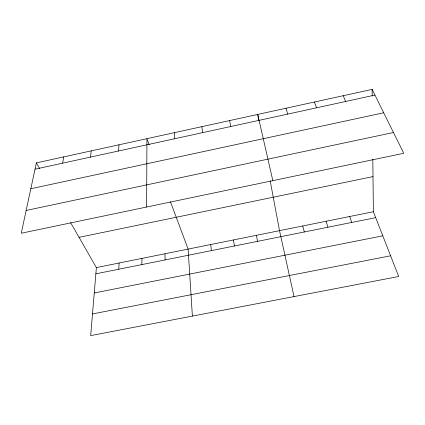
<?xml version="1.0" encoding="UTF-8"?>
<svg xmlns="http://www.w3.org/2000/svg" width="425" height="425" viewBox="0 0 425 425"><rect width="100%" height="100%" fill="white"/><g stroke="black" fill="none" stroke-linecap="round" stroke-linejoin="round"><path stroke-width="0.64" d="M146.625 207.028L146.933 138.683L149.212 144.792M141.87 264.584L141.945 258.405M118.793 269.222L119.09 263.017M118.591 150.971L118.957 144.808M70.571 222.541L96.385 267.596L90.679 335.612L398.703 276.5L373.368 211.73L372.837 159.348M90.509 157.096L91.216 150.88M62.656 163.168L63.692 156.905M36.385 162.881L21.25 233.235L403.75 153.287L372.135 89.388L36.385 162.881L39.61 168.502M35.031 169.187L374.951 95.083M30.823 188.742L383.706 112.779M26.153 210.455L393.47 132.504M79.055 237.347L373.012 176.603M96.385 267.596L373.368 211.73M95.864 273.822L375.679 217.637M94.26 292.968L382.792 235.822M92.496 313.937L390.607 255.792M343.182 95.726L345.626 101.474M170.452 201.748L188.11 249.098L192.387 316.094M314.468 102.011L316.54 107.817M349.669 216.511L351.73 222.445M326.129 221.26L327.941 227.221M285.983 108.248L287.688 114.107M302.749 225.972L304.316 231.97M272.834 180.652L257.725 114.431L258.814 120.233M294.036 296.586L279.517 230.658L270.173 180.811M256.44 235.312L257.529 241.363M229.697 120.567L230.69 126.533M233.516 239.939L234.366 246.011M201.886 126.655L202.539 132.669M210.742 244.534L211.358 250.633M174.303 132.69L174.611 138.757M164.953 253.768L165.107 259.919M372.135 89.388L372.204 96.002"/></g></svg>
